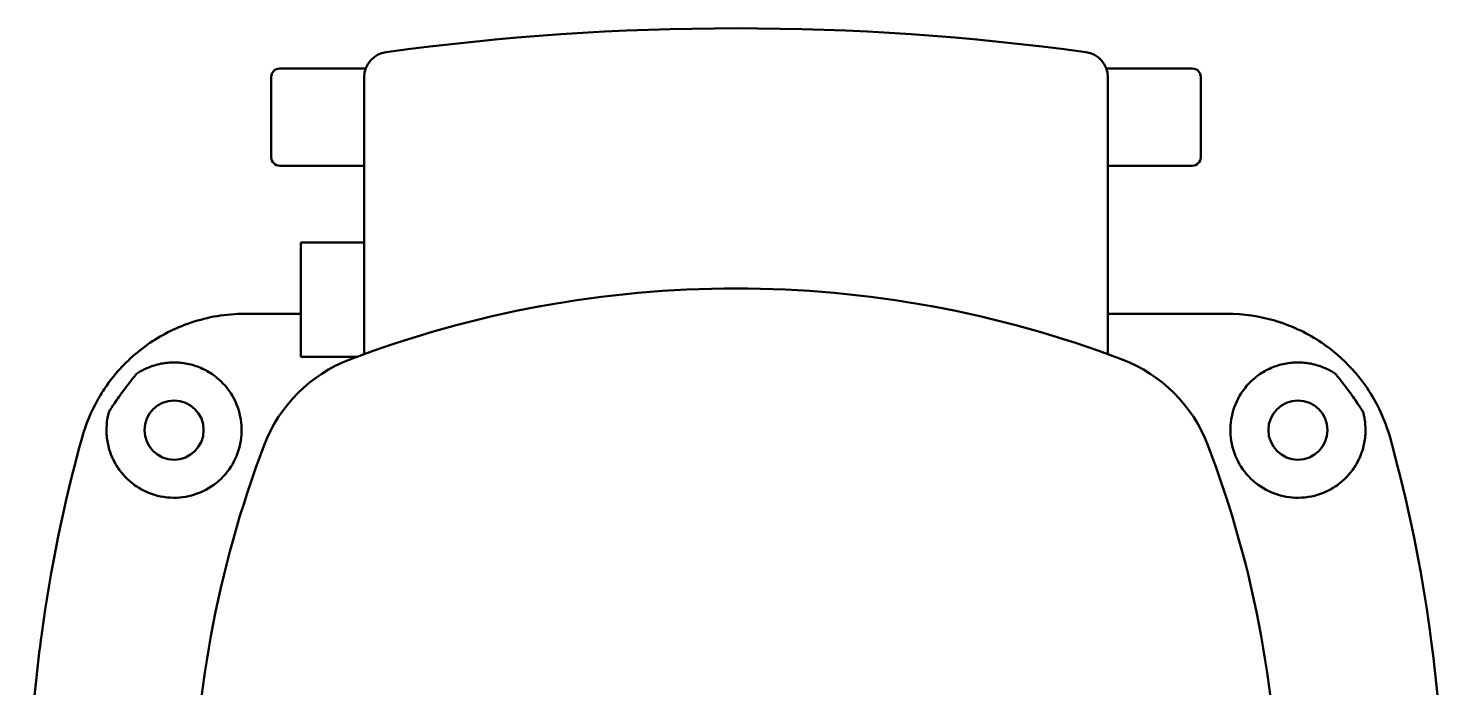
# Model space of a CAD drawing. Header units: millimetres. Extents: x 1510 to 10524, y 7125 to 13164.
# Drawn here: x 7913.2 to 7946.7, y 12633.05 to 12648.64 of the extents above; entities that cross this region are included whole.
import ezdxf

# ---------------------------------------------------------------- set-up
doc = ezdxf.new("R2010")
doc.units = ezdxf.units.MM
doc.header["$LTSCALE"] = 4
doc.layers.add('Visible (ISO)', color=7, linetype='Continuous', lineweight=50)

msp = doc.modelspace()

# ---------------------------------------------------------------- linework, layer by layer
at = {"layer": 'Visible (ISO)'}
for p, q in [((7921.191, 12647.694), (7919.155, 12647.694)), ((7940.755, 12647.694), (7938.718, 12647.694)), ((7918.955, 12645.594), (7918.955, 12647.494)), ((7921.155, 12640.94), (7921.155, 12647.487)), ((7938.755, 12647.487), (7938.755, 12640.94)), ((7940.955, 12645.594), (7940.955, 12647.494)), ((7919.155, 12645.394), (7921.155, 12645.394)), ((7938.755, 12645.394), (7940.755, 12645.394)), ((7919.655, 12643.576), (7919.655, 12640.876)), ((7919.655, 12643.576), (7921.155, 12643.576)), ((7918.33, 12641.894), (7919.655, 12641.894)), ((7938.755, 12641.894), (7941.58, 12641.894)), ((7919.655, 12640.876), (7920.981, 12640.876))]:
    msp.add_line(p, q, dxfattribs=at)
for centre in [(7916.655, 12639.144), (7943.255, 12639.144)]:
    msp.add_circle(centre, 0.7, dxfattribs=at)
for centre, radius, start, end in [((7929.955, 12587.344), 61.3, 82.23614, 97.76386), ((7921.755, 12647.487), 0.6, 97.7639, 180), ((7938.155, 12647.487), 0.6, 0, 82.2361), ((7919.155, 12647.494), 0.2, 90, 180), ((7940.755, 12647.494), 0.2, 0, 90), ((7919.155, 12645.594), 0.2, 180, 270), ((7940.755, 12645.594), 0.2, 270, 0), ((7929.955, 12616.794), 25.7, 69.1605, 110.8395), ((7922.057, 12637.541), 3.5, 110.8395, 159.1605), ((7937.852, 12637.541), 3.5, 20.8395, 69.1605), ((7943.255, 12639.144), 1.6, 64.3351, 64.3363), ((7942.805, 12629.644), 25.7, 159.1605, 200.8395), ((7917.105, 12629.644), 25.7, 339.1605, 20.8395)]:
    msp.add_arc(centre, radius, start, end, dxfattribs=at)
for points, knots in [([(7914.476, 12638.965), (7914.563, 12639.281), (7914.69, 12639.584), (7914.85, 12639.867), (7914.904, 12639.962), (7914.961, 12640.054), (7915.022, 12640.143), (7915.234, 12640.455), (7915.492, 12640.739), (7915.786, 12640.981), (7915.807, 12640.998), (7915.828, 12641.015), (7915.849, 12641.032), (7915.86, 12641.04), (7915.871, 12641.049), (7915.881, 12641.057), (7915.887, 12641.061), (7915.892, 12641.065), (7915.898, 12641.069), (7915.903, 12641.074), (7915.909, 12641.078), (7915.914, 12641.082), (7916.211, 12641.307), (7916.545, 12641.494), (7916.902, 12641.63), (7916.928, 12641.64), (7916.953, 12641.65), (7916.979, 12641.659), (7916.992, 12641.664), (7917.005, 12641.668), (7917.018, 12641.673), (7917.025, 12641.675), (7917.031, 12641.677), (7917.037, 12641.679), (7917.041, 12641.68), (7917.044, 12641.681), (7917.047, 12641.683), (7917.05, 12641.684), (7917.054, 12641.685), (7917.057, 12641.686), (7917.455, 12641.819), (7917.886, 12641.894), (7918.33, 12641.894)], [0, 0, 0, 0, 0.1875, 0.1875, 0.1875, 0.25, 0.25, 0.25, 0.46875, 0.46875, 0.46875, 0.484375, 0.484375, 0.484375, 0.492188, 0.492188, 0.492188, 0.496094, 0.496094, 0.496094, 0.5, 0.5, 0.5, 0.71875, 0.71875, 0.71875, 0.734375, 0.734375, 0.734375, 0.742188, 0.742188, 0.742188, 0.746094, 0.746094, 0.746094, 0.748047, 0.748047, 0.748047, 0.75, 0.75, 0.75, 1, 1, 1, 1]), ([(7941.58, 12641.894), (7941.97, 12641.894), (7942.349, 12641.837), (7942.705, 12641.732), (7942.73, 12641.725), (7942.756, 12641.717), (7942.781, 12641.709), (7942.793, 12641.705), (7942.806, 12641.701), (7942.819, 12641.697), (7942.825, 12641.695), (7942.831, 12641.693), (7942.837, 12641.691), (7942.84, 12641.69), (7942.844, 12641.689), (7942.847, 12641.688), (7942.85, 12641.687), (7942.853, 12641.686), (7942.856, 12641.685), (7943.22, 12641.562), (7943.562, 12641.388), (7943.869, 12641.174), (7943.891, 12641.158), (7943.913, 12641.143), (7943.935, 12641.127), (7943.945, 12641.119), (7943.956, 12641.111), (7943.967, 12641.103), (7943.972, 12641.099), (7943.978, 12641.095), (7943.983, 12641.091), (7943.988, 12641.087), (7943.993, 12641.084), (7943.999, 12641.079), (7944.259, 12640.882), (7944.494, 12640.653), (7944.697, 12640.4), (7944.765, 12640.316), (7944.829, 12640.229), (7944.89, 12640.14), (7945.132, 12639.783), (7945.317, 12639.385), (7945.434, 12638.965)], [0, 0, 0, 0, 0.21875, 0.21875, 0.21875, 0.234375, 0.234375, 0.234375, 0.242188, 0.242188, 0.242188, 0.246094, 0.246094, 0.246094, 0.248047, 0.248047, 0.248047, 0.25, 0.25, 0.25, 0.46875, 0.46875, 0.46875, 0.484375, 0.484375, 0.484375, 0.492188, 0.492188, 0.492188, 0.496094, 0.496094, 0.496094, 0.5, 0.5, 0.5, 0.6875, 0.6875, 0.6875, 0.75, 0.75, 0.75, 1, 1, 1, 1]), ([(7915.075, 12639.4), (7915.061, 12639.31), (7915.054, 12639.219), (7915.056, 12639.018), (7915.069, 12638.908), (7915.114, 12638.699), (7915.148, 12638.593), (7915.24, 12638.388), (7915.297, 12638.29), (7915.431, 12638.107), (7915.507, 12638.023), (7915.674, 12637.875), (7915.764, 12637.81), (7916.02, 12637.663), (7916.212, 12637.593), (7916.61, 12637.532), (7916.815, 12637.541), (7917.181, 12637.621), (7917.369, 12637.698), (7917.702, 12637.918), (7917.848, 12638.061), (7918.066, 12638.366), (7918.154, 12638.55), (7918.254, 12638.937), (7918.266, 12639.139), (7918.223, 12639.512), (7918.165, 12639.709), (7917.978, 12640.065), (7917.849, 12640.225), (7917.708, 12640.348), (7917.627, 12640.419), (7917.537, 12640.483), (7917.343, 12640.593), (7917.238, 12640.638), (7917.022, 12640.705), (7916.911, 12640.727), (7916.688, 12640.747), (7916.576, 12640.745), (7916.364, 12640.721), (7916.255, 12640.697), (7916.086, 12640.641), (7916.023, 12640.615), (7915.962, 12640.586)], [-6.424683, -6.424683, -6.424683, -6.424683, -6.165741, -6.165741, -5.843627, -5.843627, -5.518651, -5.518651, -5.193675, -5.193675, -4.868699, -4.868699, -4.543723, -4.543723, -3.970715, -3.970715, -3.397707, -3.397707, -2.834784, -2.834784, -2.271861, -2.271861, -1.708938, -1.708938, -1.146015, -1.146015, -0.573008, -0.573008, 0, 0, 0, 0.324976, 0.324976, 0.649952, 0.649952, 0.974929, 0.974929, 1.299905, 1.299905, 1.622018, 1.622018, 1.815464, 1.815464, 1.815464, 1.815464]), ([(7943.948, 12640.586), (7943.887, 12640.615), (7943.824, 12640.641), (7943.654, 12640.697), (7943.546, 12640.721), (7943.333, 12640.745), (7943.222, 12640.747), (7942.999, 12640.727), (7942.887, 12640.705), (7942.671, 12640.638), (7942.567, 12640.593), (7942.372, 12640.483), (7942.282, 12640.419), (7942.06, 12640.225), (7941.932, 12640.065), (7941.745, 12639.709), (7941.686, 12639.512), (7941.644, 12639.139), (7941.656, 12638.937), (7941.756, 12638.55), (7941.844, 12638.366), (7942.062, 12638.061), (7942.207, 12637.918), (7942.54, 12637.698), (7942.728, 12637.621), (7943.095, 12637.541), (7943.3, 12637.532), (7943.698, 12637.593), (7943.89, 12637.663), (7944.053, 12637.757), (7944.145, 12637.81), (7944.235, 12637.875), (7944.402, 12638.023), (7944.479, 12638.107), (7944.612, 12638.29), (7944.67, 12638.388), (7944.761, 12638.593), (7944.795, 12638.699), (7944.841, 12638.908), (7944.854, 12639.018), (7944.855, 12639.134), (7944.855, 12639.139), (7944.855, 12639.144)], [-6.359222, -6.359222, -6.359222, -6.359222, -6.165741, -6.165741, -5.843627, -5.843627, -5.518651, -5.518651, -5.193675, -5.193675, -4.868699, -4.868699, -4.543723, -4.543723, -3.970715, -3.970715, -3.397707, -3.397707, -2.834784, -2.834784, -2.271861, -2.271861, -1.708938, -1.708938, -1.146015, -1.146015, -0.573008, -0.573008, 0, 0, 0, 0.324976, 0.324976, 0.649952, 0.649952, 0.974929, 0.974929, 1.299905, 1.299905, 1.622018, 1.622018, 1.635808, 1.635808, 1.635808, 1.635808]), ([(7915.766, 12640.474), (7915.697, 12640.393), (7915.63, 12640.31), (7915.518, 12640.162), (7915.47, 12640.097), (7915.399, 12639.999), (7915.375, 12639.964), (7915.314, 12639.877), (7915.277, 12639.824), (7915.198, 12639.705), (7915.154, 12639.638), (7915.113, 12639.57)], [-1.106937, -1.106937, -1.106937, -1.106937, -0.790728, -0.790728, -0.556538, -0.556538, -0.430422, -0.430422, -0.239186, -0.239186, -0.000002, -0.000002, -0.000002, -0.000002]), ([(7915.962, 12640.586), (7915.928, 12640.57), (7915.895, 12640.552), (7915.83, 12640.515), (7915.798, 12640.495), (7915.766, 12640.474)], [0, 0, 0, 0, 0.1129397, 0.1129397, 0.225879, 0.225879, 0.225879, 0.225879]), ([(7944.143, 12640.474), (7944.112, 12640.495), (7944.08, 12640.515), (7944.015, 12640.552), (7943.982, 12640.57), (7943.948, 12640.586)], [0, 0, 0, 0, 0.1129451, 0.1129451, 0.2258264, 0.2258264, 0.2258264, 0.2258264]), ([(7944.797, 12639.57), (7944.755, 12639.637), (7944.712, 12639.704), (7944.633, 12639.823), (7944.596, 12639.877), (7944.535, 12639.964), (7944.51, 12639.999), (7944.44, 12640.097), (7944.392, 12640.162), (7944.279, 12640.309), (7944.213, 12640.393), (7944.143, 12640.474)], [-1.11675, -1.11675, -1.11675, -1.11675, -0.879261, -0.879261, -0.686827, -0.686827, -0.558434, -0.558434, -0.321498, -0.321498, -0.000003, -0.000003, -0.000003, -0.000003]), ([(7915.113, 12639.57), (7915.105, 12639.542), (7915.098, 12639.514), (7915.085, 12639.457), (7915.08, 12639.428), (7915.075, 12639.4)], [0.0000005, 0.0000005, 0.0000005, 0.0000005, 0.0872993, 0.0872993, 0.1745808, 0.1745808, 0.1745808, 0.1745808]), ([(7944.834, 12639.4), (7944.83, 12639.428), (7944.824, 12639.457), (7944.812, 12639.514), (7944.805, 12639.542), (7944.797, 12639.57)], [0.0000001, 0.0000001, 0.0000001, 0.0000001, 0.0873046, 0.0873046, 0.1746265, 0.1746265, 0.1746265, 0.1746265]), ([(7914.476, 12620.323), (7914.042, 12621.884), (7913.731, 12623.424), (7913.526, 12624.924), (7913.526, 12624.927), (7913.525, 12624.93), (7913.525, 12624.933), (7913.522, 12624.952), (7913.52, 12624.971), (7913.517, 12624.99), (7913.414, 12625.755), (7913.337, 12626.52), (7913.285, 12627.281), (7913.234, 12628.037), (7913.207, 12628.791), (7913.205, 12629.54), (7913.205, 12629.564), (7913.205, 12629.588), (7913.205, 12629.612), (7913.205, 12629.73), (7913.205, 12629.848), (7913.206, 12629.966), (7913.209, 12630.241), (7913.215, 12630.517), (7913.224, 12630.793), (7913.23, 12630.99), (7913.238, 12631.187), (7913.248, 12631.384), (7913.258, 12631.577), (7913.269, 12631.771), (7913.282, 12631.964), (7913.282, 12631.969), (7913.283, 12631.973), (7913.283, 12631.977), (7913.335, 12632.758), (7913.415, 12633.541), (7913.521, 12634.325), (7913.521, 12634.328), (7913.522, 12634.331), (7913.522, 12634.334), (7913.727, 12635.843), (7914.039, 12637.393), (7914.476, 12638.965)], [0, 0, 0, 0, 0.249512, 0.249512, 0.249512, 0.249997, 0.249997, 0.249997, 0.253018, 0.253018, 0.253018, 0.375, 0.375, 0.375, 0.496094, 0.496094, 0.496094, 0.499998, 0.499998, 0.499998, 0.518912, 0.518912, 0.518912, 0.562911, 0.562911, 0.562911, 0.594323, 0.594323, 0.594323, 0.625, 0.625, 0.625, 0.625697, 0.625697, 0.625697, 0.749512, 0.749512, 0.749512, 0.75, 0.75, 0.75, 1, 1, 1, 1]), ([(7945.434, 12638.965), (7945.869, 12637.4), (7946.179, 12635.857), (7946.385, 12634.354), (7946.385, 12634.352), (7946.385, 12634.35), (7946.386, 12634.348), (7946.386, 12634.345), (7946.386, 12634.342), (7946.387, 12634.339), (7946.6, 12632.775), (7946.703, 12631.216), (7946.705, 12629.675), (7946.705, 12629.665), (7946.705, 12629.654), (7946.705, 12629.644)], [0, 0, 0, 0, 0.49827, 0.49827, 0.49827, 0.499023, 0.499023, 0.499023, 0.5, 0.5, 0.5, 0.996593, 0.996593, 0.996593, 1, 1, 1, 1])]:
    msp.add_open_spline(points, degree=3, knots=knots, dxfattribs=at)
msp.add_open_spline([(7944.855, 12639.144), (7944.855, 12639.229), (7944.848, 12639.315), (7944.834, 12639.4)], degree=3, dxfattribs=at)

doc.saveas('drawing.dxf')
